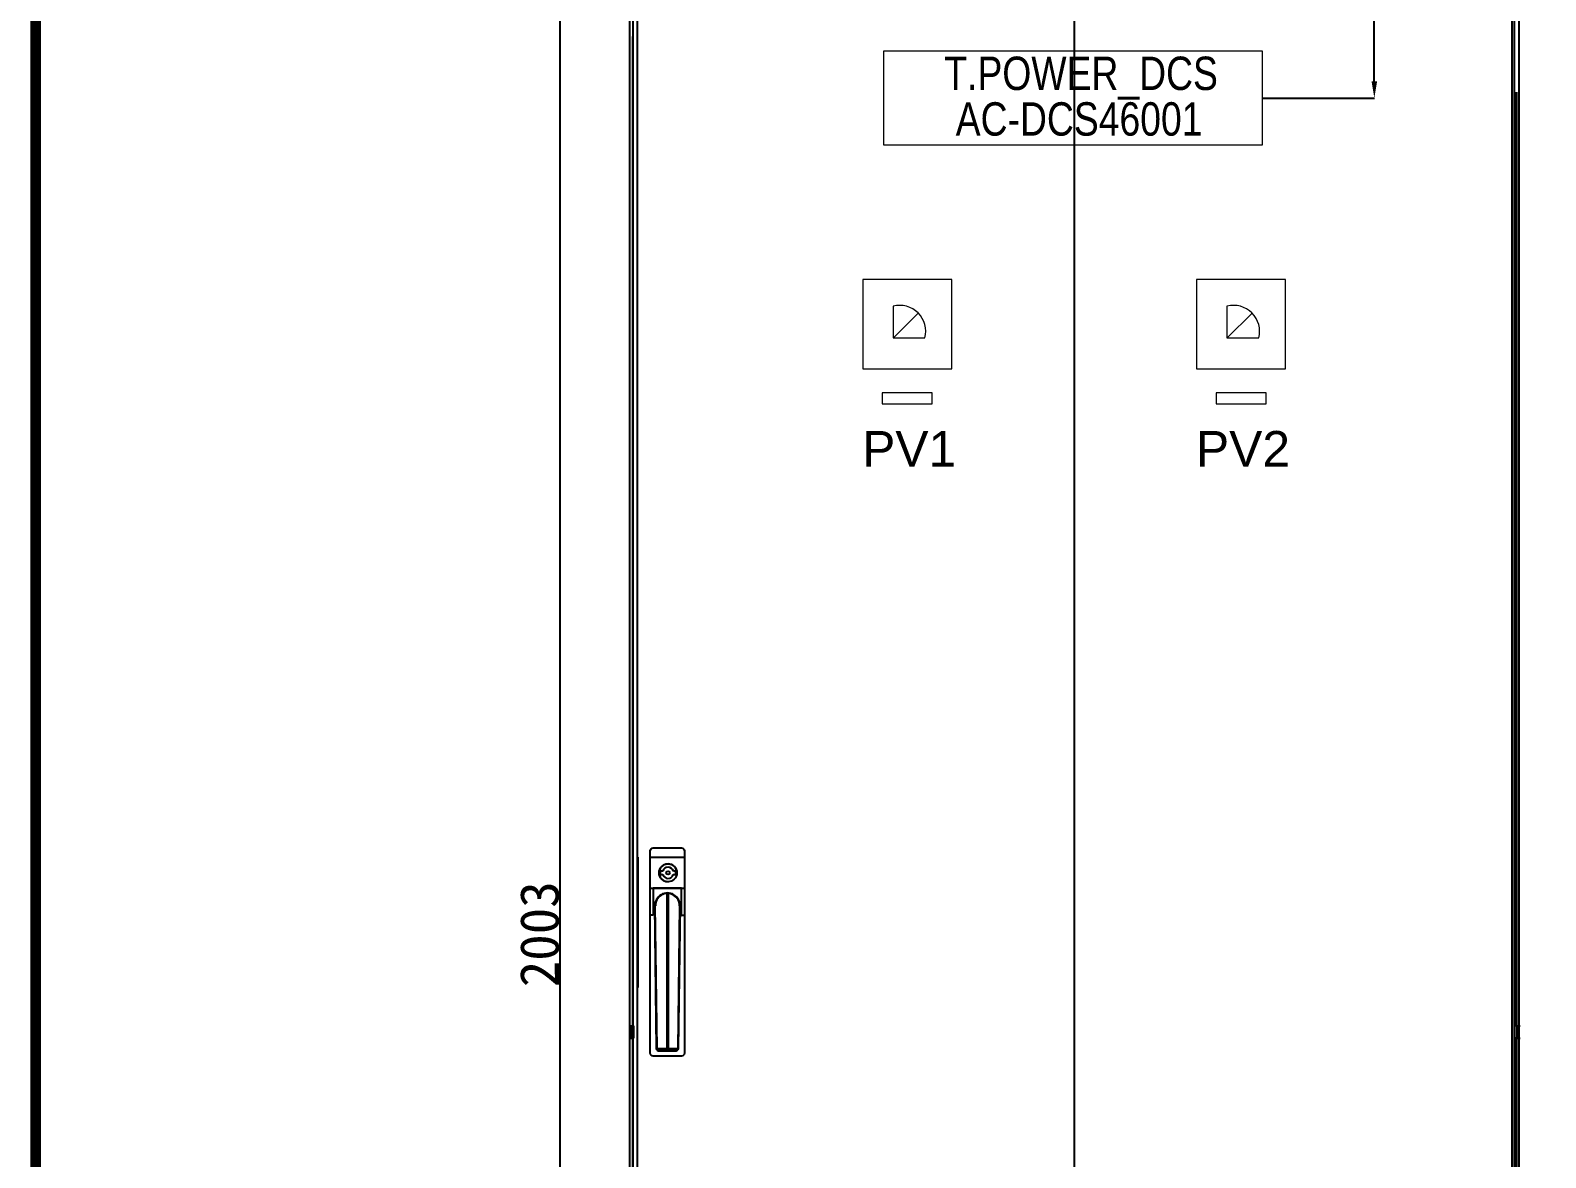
# Model space of a CAD drawing. Extents: x 81444 to 119867, y -54816 to -29062.
# Drawn here: x 81444 to 82805, y -52990 to -51977 of the extents above; entities that cross this region are included whole.
import ezdxf
from ezdxf.enums import TextEntityAlignment as Align
from ezdxf.lldxf.tags import DXFTag

# ---------------------------------------------------------------- set-up
doc = ezdxf.new("R2010")
doc.units = 0
doc.header["$LTSCALE"] = 100
doc.header["$MEASUREMENT"] = 0
doc.layers.add('HLSTK', color=7, linetype='Continuous')
doc.layers.add('t', color=1, linetype='Continuous')
doc.layers.add('细实线', color=7, linetype='Continuous', lineweight=20)
doc.styles.add('HZ', font='arial.ttf', dxfattribs={"width": 0.7})
doc.styles.get("Standard").update_dxf_attribs({"font": ''})
doc.styles.get('Standard').set_extended_font_data('SimSun')
tags = doc.linetypes.add('CENTER', pattern=[2, 1.25, -0.25, 0.25, -0.25]).pattern_tags.tags
tags[10:11] = [DXFTag(74, 4), DXFTag(75, 0), DXFTag(340, '0'), DXFTag(46, 1.0), DXFTag(50, 0.0), DXFTag(44, 0.0), DXFTag(45, 0.0)]
tags[8:9] = [DXFTag(74, 4), DXFTag(75, 0), DXFTag(340, '0'), DXFTag(46, 1.0), DXFTag(50, 0.0), DXFTag(44, 0.0), DXFTag(45, 0.0)]
tags[6:7] = [DXFTag(74, 4), DXFTag(75, 0), DXFTag(340, '0'), DXFTag(46, 1.0), DXFTag(50, 0.0), DXFTag(44, 0.0), DXFTag(45, 0.0)]
tags[4:5] = [DXFTag(74, 4), DXFTag(75, 0), DXFTag(340, '0'), DXFTag(46, 1.0), DXFTag(50, 0.0), DXFTag(44, 0.0), DXFTag(45, 0.0)]
doc.dimstyles.new('ISO-25', dxfattribs={"dimtxt": 35, "dimasz": 35, "dimexe": 1.25, "dimexo": 0.625, "dimtad": 1, "dimtoh": 1, "dimdec": 0, "dimtxsty": 'Standard', "dimcen": 2.5, "dimadec": 0, "dimazin": 0, "dimtfac": 1, "dimtdec": 0, "dimtmove": 0, "dimatfit": 3, "dimfxl": 0, "dimarcsym": 0})
doc.dimstyles.new('STANDARD$0', dxfattribs={"dimtxt": 25, "dimasz": 15, "dimexe": 0.18, "dimexo": 0.0625, "dimgap": 0.09, "dimtad": 0, "dimdec": 0, "dimzin": 0, "dimdsep": 46, "dimtxsty": 'Standard', "dimcen": 0.09, "dimadec": 0, "dimazin": 0, "dimtfac": 1, "dimtdec": 0, "dimtofl": 0, "dimtmove": 0, "dimatfit": 3, "dimfxl": 0, "dimtolj": 1, "dimtzin": 0, "dimarcsym": 0})

# ---------------------------------------------------------------- blocks, each defined once
blk = doc.blocks.new('*D145')
at = {"color": 0, "lineweight": -2}
for p, q in [((81981.9, -51788.2), (81918.3, -51788.2)), ((81919.5, -51823.2), (81919.5, -53755.7)), ((81981.9, -53790.7), (81918.3, -53790.7))]:
    blk.add_line(p, q, dxfattribs=at)
at = {"color": 0}
for points in [[(81925.4, -51823.2), (81913.7, -51823.2), (81919.5, -51788.2)], [(81913.7, -53755.7), (81925.4, -53755.7), (81919.5, -53790.7)]]:
    blk.add_solid(points, dxfattribs=at)
at = {"layer": 'Defpoints', "color": 0}
for p in [(81982.5, -51788.2), (81919.5, -53790.7), (81982.5, -53790.7)]:
    blk.add_point(p, dxfattribs=at)
at = {"color": 0, "insert": (81901.4, -52789.4), "char_height": 35, "attachment_point": 5, "rotation": 90}
blk.add_mtext('2003', dxfattribs=at)
blk = doc.blocks.new('*D142')
at = {"layer": 'Defpoints', "color": 0}
for p in [(82550.6, -51788), (82651.4, -51788), (82550.6, -52038)]:
    blk.add_point(p, dxfattribs=at)
at = {"layer": '细实线', "color": 0, "lineweight": -2}
for p, q in [((82550.6, -51788), (82651.6, -51788)), ((82651.4, -51803), (82651.4, -51888)), ((82651.4, -52023), (82651.4, -51937.9)), ((82550.6, -52038), (82651.6, -52038))]:
    blk.add_line(p, q, dxfattribs=at)
at = {"layer": '细实线', "color": 0}
for points in [[(82653.9, -51803), (82648.9, -51803), (82651.4, -51788)], [(82648.9, -52023), (82653.9, -52023), (82651.4, -52038)]]:
    blk.add_solid(points, dxfattribs=at)
at = {"layer": '细实线', "color": 0, "insert": (82651.4, -51913), "char_height": 25, "attachment_point": 5, "rotation": 90}
blk.add_mtext('\\A1;250', dxfattribs=at)
blk = doc.blocks.new('图框')
at = {"layer": 't', "color": 7, "const_width": 9.62}
blk.add_lwpolyline([(4115.6, -3151.6), (4115.6, 0), (0, 0), (0, -3151.6)], close=True, dxfattribs=at)
at = {"color": 7, "flags": 8}
for tag, p, height in [('DWG.NAME:', (1381.6, -2910.4), 25), ('PROJECTNAME:', (3125.5, -2912.8), 24), ('PROJECTNAME：', (3339.1, -2913.1), 25), ('DWG.NO.:', (3128.2, -3030.4), 24), ('图纸编号', (3315.4, -3052.4), 24), ('FILENO.:', (3128.7, -3106.1), 24), ('文档号', (3317.7, -3124.1), 24)]:
    blk.add_attdef(tag, p, '', height=height, dxfattribs=at)
for tag, height, p in [('RENLIU', 24, (698.2, -2950.4)), ('SHUFENWANG', 24, (885.8, -2950.4)), ('FANGHOU', 24, (1069.7, -2950.4)), ('DANDANLI', 24, (1250, -2950.4)), ('A', 23, (59.9, -2974.9)), ('设计时间', 23, (213.9, -2974.9)), ('刘仁', 23, (698.2, -3002.2)), ('王姝芬', 23, (885.8, -3002.2)), ('侯方', 23, (1069.7, -3002.2)), ('李丹丹', 23, (1250, -3002.2)), ('#10STATIONONTROLCABINETCOVER', 30, (1777.9, -3017.2)), ('PAGEXOFX', 24, (3953.7, -3039.1)), ('REV.', 24, (59.4, -3063)), ('DATE', 24, (208.9, -3063)), ('DESCRIPTION', 24, (451.7, -3063)), ('PREPARED', 24, (698.2, -3063)), ('CHECKED', 24, (885.8, -3063)), ('SIGNED', 24, (1069.7, -3063)), ('APPROVED', 24, (1250, -3063)), ('图纸名称', 30, (1777.9, -3094.7)), ('第几页共几页', 24, (3953.7, -3114.1))]:
    blk.add_attdef(tag, text='', height=height, dxfattribs=at).set_placement(p, align=Align.MIDDLE)
for tag, p in [('图纸名称:', (1377.8, -2965.9)), ('项目名称：', (3121.6, -2984.3)), ('项目名称：', (3325, -2984.3))]:
    blk.add_attdef(tag, text='', height=25, dxfattribs=at).set_placement(p, align=Align.BOTTOM_LEFT)
at = {"color": 7, "width": 0.8, "flags": 8}
blk.add_attdef('HANGZHOUHOLLYSYSAUTOMATIONCO.,LTD.', text='', height=24, dxfattribs=at).set_placement((2770.1, -3045.7), align=Align.MIDDLE)

msp = doc.modelspace()

# ---------------------------------------------------------------- linework, layer by layer
at = {"color": 1, "linetype": 'CENTER'}
msp.add_line((82381.7, -51663), (82381.7, -53906.8), dxfattribs=at)
at = {"color": 7, "linetype": 'Continuous'}
for p, q in [((81982.5, -53745.7), (81982.5, -51788.2)), ((81985.5, -53766.2), (81985.5, -51791.2)), ((81989.1, -51791.2), (81989.1, -52720.2)), ((82775.2, -53766.2), (82775.2, -51791.2)), ((82777.5, -53766.2), (82777.5, -51791.2)), ((82781.5, -53745.7), (82781.5, -51833.7)), ((81984.9, -51982.7), (81984.9, -52871.7)), ((82778.6, -52871.7), (82778.6, -52032.7)), ((82779.1, -52032.7), (82779.1, -52871.7)), ((81989.1, -52720.2), (81989.1, -52837.2)), ((81989.7, -52720.2), (81989.7, -52837.2)), ((81989.1, -52837.2), (81989.1, -53766.2)), ((81982.5, -52871.7), (81984.9, -52871.7)), ((81983.1, -52871.7), (81985.5, -52871.7)), ((81983.7, -52871.7), (81983.7, -52882.7)), ((81984.3, -52871.7), (81984.3, -52882.7)), ((81984.5, -52882.7), (81984.5, -52871.7)), ((81985.1, -52871.7), (81985.1, -52882.7)), ((81985.1, -52871.7), (81985.5, -52871.7)), ((81985.1, -52882.7), (81985.1, -52871.7)), ((81985.7, -52871.7), (81985.7, -52882.7)), ((81985.7, -52871.7), (81986.1, -52871.7)), ((82779.5, -52871.7), (82778.1, -52871.7)), ((82780, -52871.7), (82778.6, -52871.7)), ((82779.5, -52882.7), (82779.5, -52871.7)), ((82779.7, -52871.7), (82782.1, -52871.7)), ((82780, -52882.7), (82780, -52871.7)), ((82780.1, -52871.7), (82780.1, -52882.7)), ((82780.6, -52871.7), (82780.6, -52882.7)), ((82780.9, -52882.7), (82780.9, -52871.7)), ((82781.4, -52882.7), (82781.4, -52871.7)), ((81982.5, -52882.7), (81984.9, -52882.7)), ((81983.1, -52882.7), (81985.5, -52882.7)), ((81984.9, -52882.7), (81984.9, -53571.7)), ((81985.1, -52882.7), (81985.5, -52882.7)), ((81985.7, -52882.7), (81986.1, -52882.7)), ((82779.5, -52882.7), (82778.1, -52882.7)), ((82778.6, -53571.7), (82778.6, -52882.7)), ((82780, -52882.7), (82778.6, -52882.7)), ((82779.1, -52882.7), (82779.1, -53571.7)), ((82779.7, -52882.7), (82782.1, -52882.7))]:
    msp.add_line(p, q, dxfattribs=at)
for p, q in [((82000.8, -52720.2), (82031.5, -52720.2)), ((82000.8, -52748), (82031.5, -52748))]:
    msp.add_line(p, q)
at = {"color": 4, "linetype": 'Continuous'}
for p, q in [((82009.7, -52732.6), (82009.7, -52735.6)), ((82011.9, -52732.7), (82009.7, -52732.6)), ((82009.7, -52735.6), (82011.9, -52735.7)), ((82021.4, -52735.7), (82023.7, -52735.8)), ((82023.7, -52732.8), (82021.5, -52732.7)), ((82023.7, -52735.8), (82023.7, -52732.8))]:
    msp.add_line(p, q, dxfattribs=at)
at = {"lineweight": -3}
for p, q in [((82015.5, -52752.7), (82015.5, -52894.5)), ((82016.8, -52752.7), (82016.8, -52894.5)), ((82003.5, -52772.3), (82000.8, -52772.3)), ((82028.8, -52772.3), (82031.5, -52772.3)), ((82006.9, -52891.9), (82015.5, -52891.9)), ((82016.8, -52891.9), (82025.5, -52891.9))]:
    msp.add_line(p, q, dxfattribs=at)
at = {"color": 3, "linetype": 'Continuous'}
for p, q in [((82780.2, -52871.7), (82782.6, -52871.7)), ((82780.2, -52882.7), (82782.6, -52882.7))]:
    msp.add_line(p, q, dxfattribs=at)
at = {"lineweight": 20}
msp.add_lwpolyline([(82210.6, -51995.5), (82550.6, -51995.5), (82550.6, -52080.5), (82210.6, -52080.5)], close=True, dxfattribs=at)
msp.add_lwpolyline([(82003.4, -52711.8), (82028.9, -52711.8, -0.414214), (82031.5, -52714.4), (82031.5, -52896.3, -0.414214), (82028.9, -52898.9), (82003.4, -52898.9, -0.414214), (82000.8, -52896.3), (82000.8, -52714.4, -0.414214)], format="xyb", close=True)
at = {"lineweight": -3}
msp.add_lwpolyline([(82028.8, -52772.3), (82028.8, -52748), (82003.5, -52748), (82003.5, -52772.3)], dxfattribs=at)
for points in [[(82027.5, -52763.6), (82025.8, -52891.9, -0.40988), (82023.2, -52894.5), (82009.1, -52894.5, -0.40988), (82006.5, -52891.9), (82004.8, -52763.6)], [(82015.5, -52894.1), (82009.1, -52894.1, -0.40988), (82006.9, -52891.9), (82005.2, -52763.6)], [(82027.1, -52763.6), (82025.5, -52891.9, -0.40988), (82023.2, -52894.1), (82016.8, -52894.1)]]:
    msp.add_lwpolyline(points, format="xyb", dxfattribs=at)
at = {"color": 4, "linetype": 'Continuous'}
for radius in [8, 1.6]:
    msp.add_circle((82016.7, -52734.2), radius, dxfattribs=at)
for radius, start, end in [(8, 89.4964, 270), (8, 0, 89.4964), (5, 16.954, 162.0388), (5, 196.954, 342.0388)]:
    msp.add_arc((82016.7, -52734.2), radius, start, end, dxfattribs=at)
at = {"lineweight": -3}
for radius in [11.3, 10.9]:
    msp.add_arc((82016.2, -52763.6), radius, 358.302, 181.698, dxfattribs=at)
at = {"layer": '细实线', "color": 7}
for p, q in [((82218.9, -52225.1), (82218.9, -52253.6)), ((82219.2, -52253.6), (82241.6, -52231.3)), ((82518.9, -52225.1), (82518.9, -52253.6)), ((82519.2, -52253.6), (82541.6, -52231.3)), ((82218.9, -52253.6), (82247.5, -52253.6)), ((82518.9, -52253.6), (82547.5, -52253.6))]:
    msp.add_line(p, q, dxfattribs=at)
for points in [[(82191.7, -52281.2), (82271.7, -52281.2), (82271.7, -52201.2), (82191.7, -52201.2)], [(82491.7, -52281.2), (82571.7, -52281.2), (82571.7, -52201.2), (82491.7, -52201.2)], [(82209.2, -52312.8), (82254.2, -52312.8), (82254.2, -52302.8), (82209.2, -52302.8)], [(82509.2, -52312.8), (82554.2, -52312.8), (82554.2, -52302.8), (82509.2, -52302.8)]]:
    msp.add_lwpolyline(points, close=True, dxfattribs=at)
for centre in [(82224.9, -52247.7), (82524.9, -52247.7)]:
    msp.add_arc(centre, 23.4, 345.4011, 104.6463, dxfattribs=at)

# ---------------------------------------------------------------- block references
at = {"color": 1}
msp.add_blockref('图框', (81448.4, -51380.3), dxfattribs=at)

# ---------------------------------------------------------------- texts
at = {"style": 'HZ'}
for s, p in [('PV1', (82233.4, -52369.2)), ('PV2', (82533.4, -52369.2))]:
    msp.add_text(s, height=32, dxfattribs=at).set_placement(p, align=Align.CENTER)
at = {"layer": 'HLSTK', "color": 7, "style": 'HZ', "width": 0.8}
for s, p in [('T.POWER_DCS', (82387.9, -52030.8)), ('AC-DCS46001', (82386.1, -52071.8))]:
    msp.add_text(s, height=30, dxfattribs=at).set_placement(p, align=Align.CENTER)

# ---------------------------------------------------------------- dimensions: what is measured, and where the dimension line sits
at = {"color": 3}
dim = msp.add_linear_dim(base=(81919.5319195, -53790.655737), p1=(81982.4778407, -51788.155737), p2=(81982.4778407, -53790.655737), angle=90, dimstyle='ISO-25', dxfattribs=at)
dim.commit()
dim.dimension.update_dxf_attribs({"geometry": '*D145', "text_midpoint": (81901.4069195, -52789.405737)})
at = {"layer": '细实线', "color": 3}
dim = msp.add_linear_dim(base=(82651.4, -51788), p1=(82550.6, -52038), p2=(82550.6, -51788), angle=90, dimstyle='STANDARD$0', dxfattribs=at)
dim.commit()
dim.dimension.update_dxf_attribs({"geometry": '*D142', "text_midpoint": (82651.4, -51913)})

doc.saveas('drawing.dxf')
